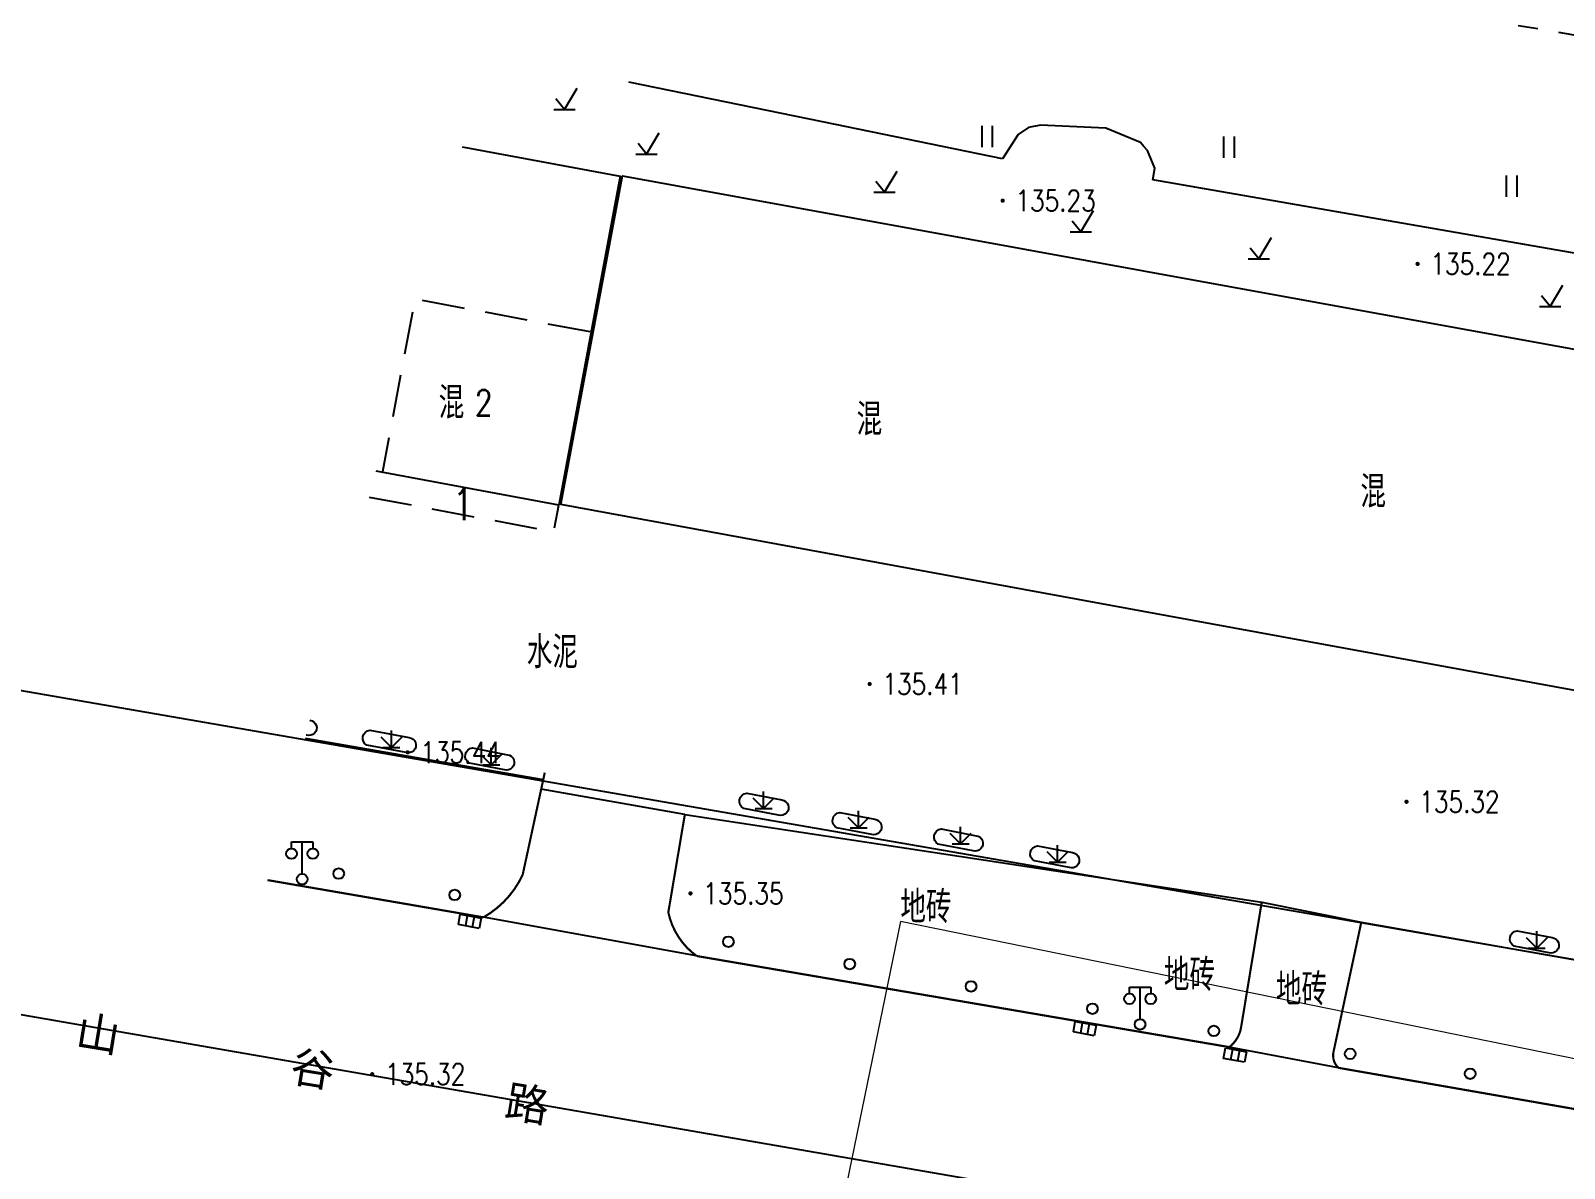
# Model space of a CAD drawing. Extents: x 529262 to 576451, y 2694391 to 2717535.
# Drawn here: x 564062.7 to 564134.7, y 2710703.5 to 2710756.8 of the extents above; entities that cross this region are included whole.
import ezdxf
from ezdxf.enums import TextEntityAlignment as Align
from ezdxf.xclip import XClip

# ---------------------------------------------------------------- set-up
doc = ezdxf.new("R2010")
doc.units = 0
doc.header["$XCLIPFRAME"] = 0
doc.linetypes.add('X5', pattern=[3, 2, -1])
doc.linetypes.add('X6', pattern=[2, 1, -1])
for name, color, linetype in [('a红线图', 1, 'Continuous'), ('DLDW', 8, 'Continuous'), ('DLSS', 4, 'Continuous'), ('DMTZ', 8, 'Continuous'), ('GCD', 8, 'Continuous'), ('GXYZ', 8, 'Continuous'), ('JMD', 8, 'Continuous'), ('PP-COM', 7, 'Continuous'), ('RD-中线', 40, 'Continuous'), ('RD-红线', 7, 'Continuous'), ('ZBTZ', 8, 'Continuous'), ('ZJ', 7, 'Continuous')]:
    doc.layers.add(name, color=color, linetype=linetype)
doc.styles.add('HZ', font='rs.shx', dxfattribs={"width": 0.8, "bigfont": 'hztxt.shx'})
doc.styles.add('等线体', font='simhei.ttf')
doc.linetypes.add('10421', pattern='A,2,[150,AAA.SHX,S=0.5,R=0,X=0,Y=0.5],1e-11', length=2)
doc.linetypes.add('10422', pattern='A,0.75,[150,AAA.SHX,S=0.5,R=0,X=0,Y=0.5],1.5,[177,AAA.SHX,S=1,R=0,X=0,Y=0.4],0.75', length=3)
doc.linetypes.add('1161', pattern='A,0,[149,AAA.SHX,S=0.15,R=0,X=0,Y=0],-1.6', length=1.6)

# ---------------------------------------------------------------- blocks, each defined once
blk = doc.blocks.new('A$C19FD0107')
at = {"layer": 'RD-中线', "color": 8}
blk.add_lwpolyline([(-6735.89, 16285.457), (-7081.773, 16345.345), (-7093.954, 16347.49), (-7407.424, 16401.508), (-7408.075, 16401.628)], dxfattribs=at)
at = {"layer": 'RD-红线', "color": 8, "linetype": 'Continuous', "flags": 128}
blk.add_lwpolyline([(-7336.271, 16404.468), (-7091.38, 16362.268), (-7079.192, 16360.122), (-6766.546, 16305.988)], dxfattribs=at)
blk = doc.blocks.new('gc123')
at = {"color": 8}
for p, q in [((0, 0), (1.2, 2)), ((-1, 0), (1, 0)), ((0, 0), (-0.8, 1))]:
    blk.add_line(p, q, dxfattribs=at)
blk = doc.blocks.new('gc121')
at = {"color": 8}
for p, q in [((-0.5, -1), (-0.5, 1)), ((0.5, -1), (0.5, 1))]:
    blk.add_line(p, q, dxfattribs=at)
blk = doc.blocks.new('gc124')
at = {"color": 8}
for p, q in [((0, 0), (0, 1.6)), ((-1, 1), (0, 0)), ((-0.8, 0), (0.8, 0)), ((0, 0), (1, 1))]:
    blk.add_line(p, q, dxfattribs=at)
blk = doc.blocks.new('gc170')
at = {"color": 8, "linetype": 'Continuous'}
blk.add_circle((0, 0), 0.5, dxfattribs=at)
blk = doc.blocks.new('gc041')
for p, q in [((-1, 0.5), (1, 0.5)), ((-1, -0.5), (-1, 0.5)), ((-0.33, 0.5), (-0.33, -0.5)), ((0.33, 0.5), (0.33, -0.5)), ((1, 0.5), (1, -0.5)), ((1, -0.5), (-1, -0.5))]:
    blk.add_line(p, q)
blk = doc.blocks.new('GC200')
at = {"linetype": 'Continuous', "const_width": 0.2, "flags": 128}
blk.add_lwpolyline([(-0.1, 0, 1), (0.1, 0, 1)], format="xyb", close=True, dxfattribs=at)
blk = doc.blocks.new('gc097')
at = {"color": 8}
for p, q in [((-1, 2.9), (-1, 3.5)), ((-1, 3.5), (1, 3.5)), ((0, 0.5), (0, 3.5)), ((1, 3.5), (1, 2.9))]:
    blk.add_line(p, q, dxfattribs=at)
for centre in [(-1, 2.4), (1, 2.4), (0, 0)]:
    blk.add_circle(centre, 0.5, dxfattribs=at)

msp = doc.modelspace()

# ---------------------------------------------------------------- linework, layer by layer
at = {"layer": 'a红线图', "color": 8, "lineweight": 0}
msp.add_lwpolyline([(564180.657, 2710762.122), (564177.458, 2710741.434), (564175.656, 2710734.581), (564173.502, 2710729.139), (564171.167, 2710725.621), (564163.381, 2710723.019), (564157.821, 2710722.612), (564157.093, 2710709.558), (564156.441, 2710704.268), (564103.58, 2710715.037), (564098.271, 2710689.203), (564088.339, 2710675.273), (564082.863, 2710661.751), (564089.318, 2710654.885), (564089.093, 2710648.604), (564090.982, 2710639.157), (564099.605, 2710623.995), (564108.781, 2710598.575)], dxfattribs=at)
msp.add_lwpolyline([(564180.657, 2710762.122), (564177.458, 2710741.434), (564175.656, 2710734.581), (564173.502, 2710729.139), (564171.167, 2710725.621), (564163.381, 2710723.019), (564157.821, 2710722.612), (564157.093, 2710709.558), (564156.441, 2710704.268), (564103.58, 2710715.037), (564098.271, 2710689.203), (564088.339, 2710675.273), (564082.863, 2710661.751), (564089.318, 2710654.885), (564089.093, 2710648.604), (564090.982, 2710639.157), (564099.605, 2710623.995), (564108.781, 2710598.575)], dxfattribs=at)
at = {"layer": 'DLSS', "linetype": 'X6'}
msp.add_lwpolyline([(564157.347, 2710752.867), (564135.48, 2710756.599), (564132.585, 2710757.085)], dxfattribs=at)
at = {"layer": 'DLSS', "linetype": 'Continuous', "const_width": 0.1, "flags": 128}
for points, elevation in [([(564086.878, 2710722.027), (564085.841, 2710717.232, -0.156044), (564084, 2710715.233), (564073.862, 2710716.98)], 135.333), ([(564125.217, 2710715.005), (564123.911, 2710708.911, 0.26355), (564124.144, 2710708.169), (564163.718, 2710701.268, 0.21178), (564165.515, 2710702.591), (564166.797, 2710707.768), (564167.83, 2710713.698), (564167.83, 2710717.409), (564167.314, 2710720.736)], 135.331), ([(564114.998, 2710709.829), (564094.008, 2710713.418, -0.185813), (564092.679, 2710715.468), (564093.454, 2710720.057)], 135.344), ([(564120.543, 2710715.951), (564119.573, 2710710.069, -0.190261), (564119.018, 2710709.142), (564114.998, 2710709.829)], 135.344)]:
    msp.add_lwpolyline(points, format="xyb", dxfattribs=dict(at, elevation=elevation))
at = {"layer": 'DMTZ', "linetype": '10422', "flags": 128}
for points, elevation in [([(564099.922, 2710752.568), (564090.824, 2710754.436)], 137.3), ([(564108.373, 2710750.833), (564099.922, 2710752.568)], 137.3), ([(564155.738, 2710742.835), (564115.432, 2710749.855)], 136.675)]:
    msp.add_lwpolyline(points, dxfattribs=dict(at, elevation=elevation))
at = {"layer": 'DMTZ', "linetype": '10421', "flags": 128}
for points in [[(564114.998, 2710751.428), (564114.849, 2710751.598), (564113.227, 2710752.281), (564110.162, 2710752.412), (564109.584, 2710752.311), (564109.098, 2710751.982), (564108.373, 2710750.833)], [(564115.432, 2710749.855), (564115.528, 2710750.404), (564115.181, 2710751.219), (564114.998, 2710751.428)]]:
    msp.add_lwpolyline(points, dxfattribs=at)
at = {"layer": 'JMD', "linetype": 'Continuous', "flags": 128}
msp.add_lwpolyline([(564082.997, 2710751.402), (564090.416, 2710750.016), (564087.536, 2710734.574), (564078.955, 2710736.171)], dxfattribs=at)
at = {"layer": 'JMD', "linetype": 'Continuous', "elevation": -526.765, "flags": 128}
for points in [[(564114.998, 2710729.588), (564087.637, 2710734.608), (564090.524, 2710750.039), (564114.998, 2710745.581)], [(564114.998, 2710745.581), (564138.305, 2710741.335), (564135.408, 2710725.843), (564114.998, 2710729.588)]]:
    msp.add_lwpolyline(points, dxfattribs=at)
at = {"layer": 'JMD', "linetype": 'X5', "flags": 128}
for points, elevation in [([(564089.005, 2710742.713), (564080.775, 2710744.251), (564079.259, 2710736.136)], -518.977), ([(564078.632, 2710734.953), (564087.306, 2710733.339), (564087.536, 2710734.574)], -527.063)]:
    msp.add_lwpolyline(points, dxfattribs=dict(at, elevation=elevation))
at = {"layer": 'ZBTZ', "linetype": '1161', "ltscale": 0.7, "elevation": 135.467, "flags": 128}
msp.add_lwpolyline([(564075.854, 2710724.487, -1.075601), (564075.705, 2710723.778), (564075.668, 2710723.785)], format="xyb", dxfattribs=at)
at = {"layer": 'ZBTZ', "linetype": '1161', "flags": 128}
for points in [[(564078.525, 2710723.307, -0.735875), (564078.67, 2710724.017), (564080.509, 2710723.674, -1.082054), (564080.364, 2710722.964)], [(564100.586, 2710719.437, -0.735875), (564100.731, 2710720.147), (564102.373, 2710719.833, -1.082054), (564102.228, 2710719.123)]]:
    msp.add_lwpolyline(points, format="xyb", close=True, dxfattribs=at)
for points, elevation in [([(564075.631, 2710723.645), (564086.807, 2710721.699)], 135.333), ([(564093.454, 2710720.057), (564086.708, 2710721.244)], 135.311), ([(564093.454, 2710720.057), (564114.998, 2710716.792)], 135.311), ([(564114.998, 2710716.792), (564120.543, 2710715.951)], 135.311), ([(564120.543, 2710715.951), (564125.217, 2710715.005)], 135.344), ([(564094.008, 2710713.418), (564084, 2710715.233)], 135.172), ([(564125.217, 2710715.005), (564145.855, 2710711.373), (564146.001, 2710712.764)], 135.331), ([(564124.144, 2710708.169), (564119.018, 2710709.142)], 135.117)]:
    msp.add_lwpolyline(points, dxfattribs=dict(at, elevation=elevation))
for points, elevation in [([(564083.338, 2710722.471, -0.735875), (564083.483, 2710723.181), (564085.125, 2710722.867, -1.082054), (564084.98, 2710722.157)], 135.434), ([(564096.217, 2710720.346, -0.735875), (564096.362, 2710721.056), (564098.004, 2710720.742, -1.082054), (564097.859, 2710720.032)], 135.418), ([(564105.349, 2710718.669, -0.735875), (564105.494, 2710719.379), (564107.136, 2710719.065, -1.082054), (564106.991, 2710718.355)], -135.419), ([(564109.869, 2710717.878, -0.735875), (564110.014, 2710718.588), (564111.656, 2710718.274, -1.082054), (564111.511, 2710717.564)], -270.831), ([(564132.39, 2710713.886, -0.735875), (564132.535, 2710714.596), (564134.177, 2710714.282, -1.082054), (564134.032, 2710713.572)], -406.259)]:
    msp.add_lwpolyline(points, format="xyb", close=True, dxfattribs=dict(at, elevation=elevation))

# ---------------------------------------------------------------- block references
at = {"layer": 'DLDW', "linetype": 'Continuous', "xscale": 0.5, "yscale": 0.5, "zscale": 0.5}
for p in [(564075.486, 2710717.021), (564114.83, 2710710.208)]:
    msp.add_blockref('gc097', p, dxfattribs=at)
at = {"layer": 'GCD', "linetype": 'Continuous'}
ref = msp.add_blockref('GC200', (564108.378, 2710748.871, 135.227), dxfattribs=dict(at, xscale=0.5, yscale=0.5))
ref.add_attrib('height', '135.23', dxfattribs={"linetype": 'Continuous', "height": 1, "style": 'HZ', "width": 0.8}).set_placement((564108.978, 2710748.871, 135.227), align=Align.MIDDLE_LEFT)
ref = msp.add_blockref('GC200', (564127.861, 2710745.902, 135.217), dxfattribs=dict(at, xscale=0.5, yscale=0.5))
ref.add_attrib('height', '135.22', dxfattribs={"linetype": 'Continuous', "height": 1, "style": 'HZ', "width": 0.8}).set_placement((564128.461, 2710745.902, 135.217), align=Align.MIDDLE_LEFT)
ref = msp.add_blockref('GC200', (564102.131, 2710726.185, 135.412), dxfattribs=dict(at, xscale=0.5, yscale=0.5))
ref.add_attrib('height', '135.41', dxfattribs={"linetype": 'Continuous', "height": 1, "style": 'HZ', "width": 0.8}).set_placement((564102.731, 2710726.185, 135.412), align=Align.MIDDLE_LEFT)
ref = msp.add_blockref('GC200', (564080.439, 2710722.976, 135.436), dxfattribs=dict(at, xscale=0.5, yscale=0.5))
ref.add_attrib('height', '135.44', dxfattribs={"linetype": 'Continuous', "height": 1, "style": 'HZ', "width": 0.8}).set_placement((564081.039, 2710722.976, 135.436), align=Align.MIDDLE_LEFT)
ref = msp.add_blockref('GC200', (564127.34, 2710720.656, 135.319), dxfattribs=dict(at, xscale=0.5, yscale=0.5, zscale=0.5))
ref.add_attrib('height', '135.32', dxfattribs={"linetype": 'Continuous', "height": 1, "style": 'HZ', "width": 0.8}).set_placement((564127.94, 2710720.656, 135.319), align=Align.MIDDLE_LEFT)
ref = msp.add_blockref('GC200', (564093.72, 2710716.353, 135.35), dxfattribs=dict(at, xscale=0.5, yscale=0.5))
ref.add_attrib('height', '135.35', dxfattribs={"linetype": 'Continuous', "height": 1, "style": 'HZ', "width": 0.8}).set_placement((564094.32, 2710716.353, 135.35), align=Align.MIDDLE_LEFT)
ref = msp.add_blockref('GC200', (564078.776, 2710707.869, 135.319), dxfattribs=dict(at, xscale=0.5, yscale=0.5))
ref.add_attrib('height', '135.32', dxfattribs={"linetype": 'Continuous', "height": 1, "style": 'HZ', "width": 0.8}).set_placement((564079.376, 2710707.869, 135.319), align=Align.MIDDLE_LEFT)
at = {"layer": 'GXYZ', "linetype": 'Continuous'}
for p, xscale, yscale, zscale, rotation in [((564083.357, 2710715.044), 0.4999999999978262, 0.4999999999978262, 0.4999999999978262, 349.40433609429), ((564112.233, 2710710.008), 0.5000000000493359, 0.5000000000493359, 0.5000000000493359, 349.688348274868), ((564119.289, 2710708.766), 0.5000000000493359, 0.5000000000493359, 0.5000000000493359, 349.688348274868)]:
    msp.add_blockref('gc041', p, dxfattribs=dict(at, xscale=xscale, yscale=yscale, zscale=zscale, rotation=rotation))
at = {"layer": 'PP-COM'}
ref = msp.add_blockref('A$C19FD0107', (570997.993, 2694390.603), dxfattribs=at)
XClip(ref).set_block_clipping_path([(-9366.4383134884, 14428.6043910822), (-3328.4480743363, 17452.7484863754)])
at = {"layer": 'ZBTZ', "linetype": 'Continuous', "xscale": 0.5, "yscale": 0.5}
for name, p in [('gc123', (564087.802, 2710753.148)), ('gc123', (564091.657, 2710751.06)), ('gc121', (564107.658, 2710751.876)), ('gc121', (564119.007, 2710751.383)), ('gc123', (564102.826, 2710749.263)), ('gc121', (564132.291, 2710749.552)), ('gc123', (564112.042, 2710747.413)), ('gc123', (564120.399, 2710746.147)), ('gc123', (564134.084, 2710743.902)), ('gc124', (564079.676, 2710723.209)), ('gc124', (564084.365, 2710722.396)), ('gc124', (564097.154, 2710720.343)), ('gc124', (564101.614, 2710719.439)), ('gc124', (564106.401, 2710718.677)), ('gc124', (564110.957, 2710717.826)), ('gc124', (564133.455, 2710713.79))]:
    msp.add_blockref(name, p, dxfattribs=at)
at = {"layer": 'ZBTZ', "linetype": 'Continuous'}
for p, xscale, yscale, zscale, rotation in [((564077.203, 2710717.286), 0.4999999999712159, 0.4999999999712159, 0.4999999999712159, 169.5794825389447), ((564082.65, 2710716.284), 0.4999999999712159, 0.4999999999712159, 0.4999999999712159, 169.5794825389447), ((564095.498, 2710714.087), 0.5000000000112841, 0.5000000000112841, 0.5000000000112841, 169.5856881912818), ((564101.196, 2710713.04), 0.5000000000112841, 0.5000000000112841, 0.5000000000112841, 169.5856881912818), ((564106.894, 2710711.993), 0.5000000000112841, 0.5000000000112841, 0.5000000000112841, 169.5856881912818), ((564112.592, 2710710.945), 0.5000000000112841, 0.5000000000112841, 0.5000000000112841, 169.5856881912818), ((564118.29, 2710709.898), 0.5000000000112841, 0.5000000000112841, 0.5000000000112841, 169.5856881912818), ((564124.693, 2710708.824), 0.5000000000062049, 0.5000000000062049, 0.5000000000062049, 170.6218104123653), ((564130.326, 2710707.894), 0.5000000000062049, 0.5000000000062049, 0.5000000000062049, 170.6218104123653)]:
    msp.add_blockref('gc170', p, dxfattribs=dict(at, xscale=xscale, yscale=yscale, zscale=zscale, rotation=rotation))

# ---------------------------------------------------------------- texts
at = {"layer": 'JMD', "linetype": 'Continuous', "style": 'HZ', "width": 0.8}
for p in [(564083.096, 2710739.388), (564102.719, 2710738.605), (564126.374, 2710735.209)]:
    msp.add_text('混', height=1.5, dxfattribs=at).set_placement(p, align=Align.MIDDLE_RIGHT)
msp.add_text('2', height=1.2, dxfattribs=at).set_placement((564083.596, 2710739.388), align=Align.MIDDLE_LEFT)
at = {"layer": 'ZJ', "color": 8, "linetype": 'Continuous', "style": 'HZ', "width": 0.8}
for s, p in [('1', (564083.048, 2710734.619)), ('水泥', (564087.234, 2710727.753)), ('地砖', (564104.776, 2710715.787)), ('地砖', (564117.149, 2710712.601)), ('地砖', (564122.411, 2710711.926))]:
    msp.add_text(s, height=1.5, dxfattribs=at).set_placement(p, align=Align.MIDDLE)
at = {"layer": 'ZJ', "color": 8, "linetype": 'Continuous', "style": '等线体'}
msp.add_text('山        谷        路', height=1.5, rotation=350.70873, dxfattribs=at).set_placement((564075.993, 2710708.155), align=Align.MIDDLE)

doc.saveas('drawing.dxf')
